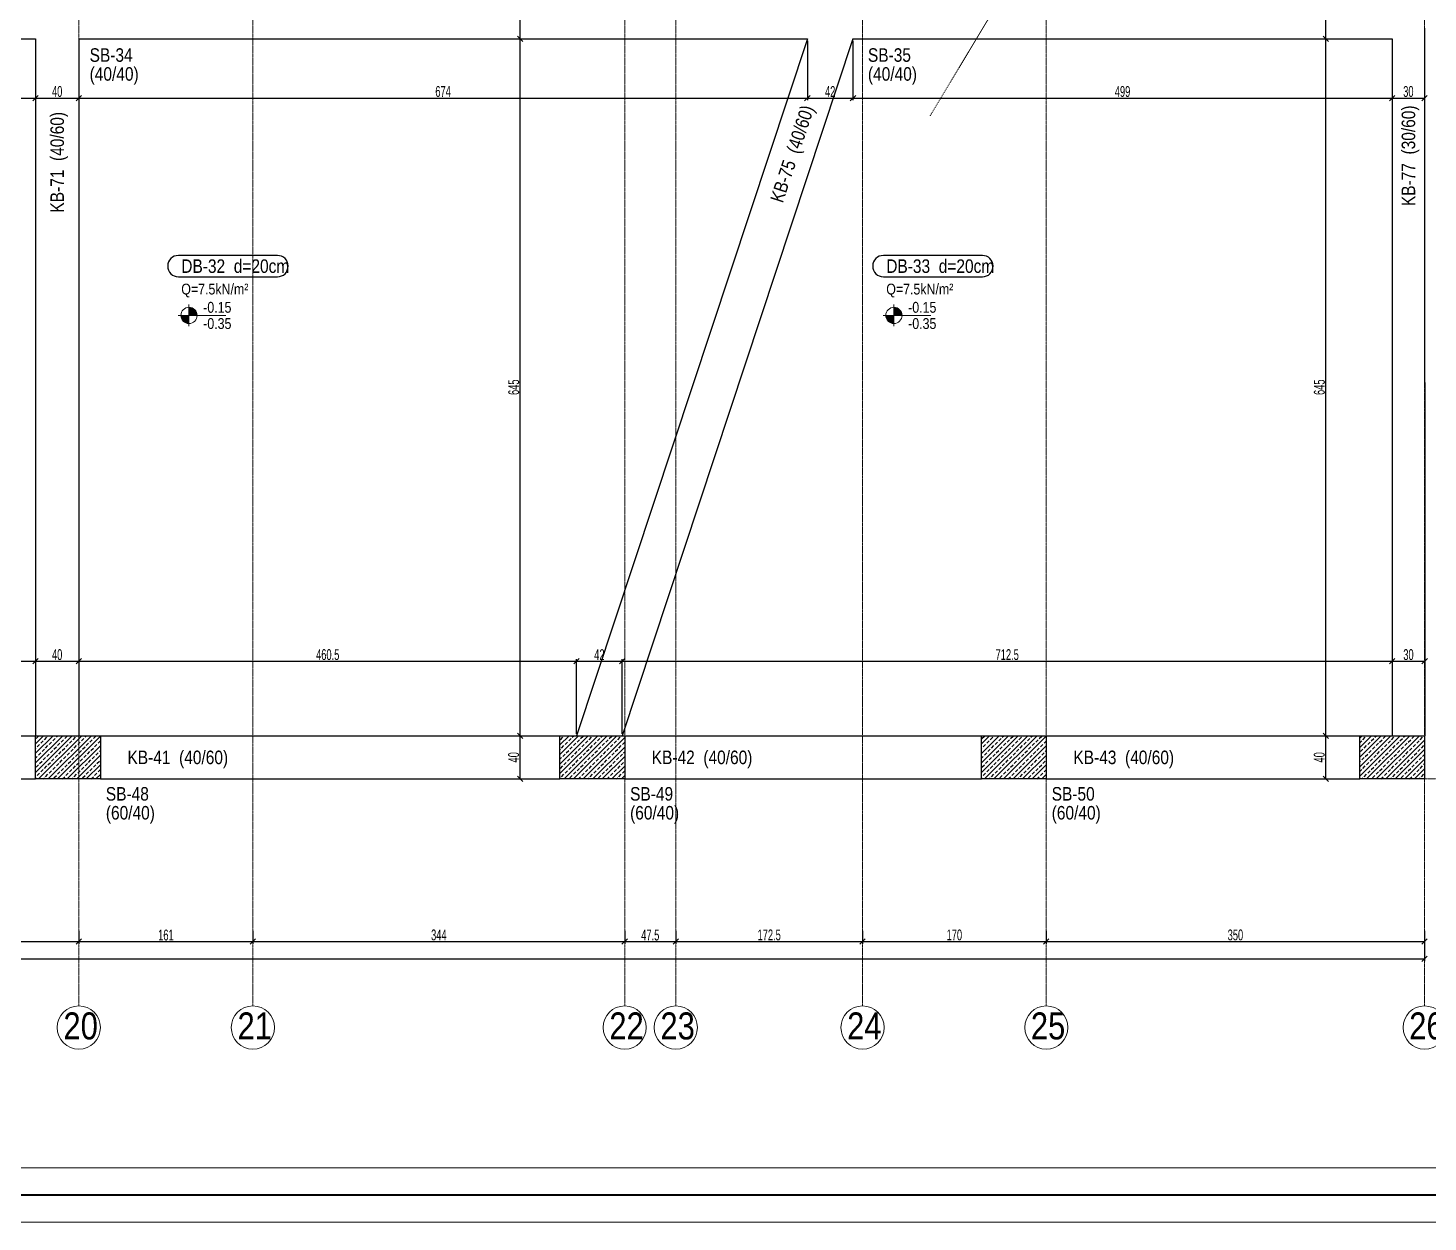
# Model space of a CAD drawing. Header units: millimetres. Extents: x -267 to 94375, y 6431 to 10838.
# Drawn here: x 62964 to 64259, y 6532 to 7637 of the extents above; entities that cross this region are included whole.
import ezdxf

# ---------------------------------------------------------------- set-up
doc = ezdxf.new("R2010")
doc.units = ezdxf.units.MM
doc.header["$LTSCALE"] = 0.0001
doc.linetypes.add('DASHED', pattern=[19.05, 12.7, -6.35])
for name, color, linetype, lineweight in [('AKS BALONU (BEYKENT)', 7, 'Continuous', 20), ('AKS CIZGISI (BEYKENT)', 252, 'DASHED', 20), ('AKS NO (BEYKENT)', 3, 'Continuous', 20), ('AKS OLCU (BEYKENT)', 200, 'Continuous', 20), ('DOSEME ISMI (BEYKENT)', 9, 'Continuous', 20), ('DOSEME PAFTA (BEYKENT)', 3, 'Continuous', 20), ('KIRIS (BEYKENT)', 2, 'Continuous', 30), ('KIRIS ISMI (BEYKENT)', 40, 'Continuous', 20), ('KOLON (BEYKENT)', 3, 'Continuous', 30), ('KOLON ISMI (BEYKENT)', 91, 'Continuous', 20), ('KOT CIZGI (BEYKENT)', 120, 'Continuous', 20), ('KOT YAZI (BEYKENT)', 7, 'Continuous', 20), ('OLCU (BEYKENT)', 14, 'Continuous', 20), ('SHEETSUMMARY-50', 152, 'Continuous', 20), ('SheetView', 40, 'Continuous', 20), ('SheetViewOut', 231, 'Continuous', 20), ('TARAMA (BEYKENT)', 252, 'Continuous', 25), ('YAZI (BEYKENT)', 140, 'Continuous', 20)]:
    doc.layers.add(name, color=color, linetype=linetype, lineweight=lineweight)
doc.styles.add('DSMOLC-50', font='bahnschrift light condensed', dxfattribs={"width": 0.75, "height": 10})
doc.styles.add('KOT (BEYKENT)', font='')
doc.styles.add('YAZI (BEYKENT)', font='')
doc.styles.get('KOT (BEYKENT)').set_extended_font_data('Bahnschrift Light Condensed')
doc.styles.get('YAZI (BEYKENT)').set_extended_font_data('Bahnschrift Light Condensed')
doc.dimstyles.new('DSMOLC-50', dxfattribs={"dimtxt": 10, "dimasz": 5, "dimexe": 2, "dimexo": 2, "dimgap": 1, "dimtad": 1, "dimdec": 1, "dimrnd": 0.5, "dimzin": 12, "dimdsep": 46, "dimtxsty": 'DSMOLC-50', "dimblk": 'OBLIQUE', "dimblk1": 'OBLIQUE', "dimblk2": 'OBLIQUE', "dimcen": 0, "dimclrt": 7, "dimadec": 0, "dimazin": 0, "dimtfac": 1, "dimtdec": 4, "dimtix": 1, "dimtmove": 2, "dimatfit": 3, "dimfxl": 1, "dimtzin": 0, "dimarcsym": 0})
pattern_1 = [(45, (56234.0714, 6088.7264), (-4.4194174, 4.4194174), []), (45, (56238.491, 6088.7264), (-4.4194174, 4.4194174), [3.125, -1.5625])]

# ---------------------------------------------------------------- blocks, each defined once
blk = doc.blocks.new('_Oblique')
at = {"color": 0, "linetype": 'ByBlock', "lineweight": -2}
blk.add_line((-0.5, -0.5), (0.5, 0.5), dxfattribs=at)
blk = doc.blocks.new('*D1045')
at = {"layer": 'AKS OLCU (BEYKENT)', "color": 0, "lineweight": -2, "transparency": 16777216}
for p, q in [((62607.4, 6801.3), (62607.4, 6789.3)), ((63011, 6801.3), (63011, 6789.3)), ((62607.4, 6791.3), (63011, 6791.3))]:
    blk.add_line(p, q, dxfattribs=at)
at = {"layer": 'DEFPOINTS', "color": 0, "lineweight": -3, "transparency": 16777216}
for p in [(62607.4, 6803.3), (63011, 6803.3), (63011, 6791.3)]:
    blk.add_point(p, dxfattribs=at)
at = {"layer": 'AKS OLCU (BEYKENT)', "color": 0, "lineweight": -2, "transparency": 16777216, "xscale": 5, "yscale": 5, "zscale": 5, "rotation": 180}
blk.add_blockref('_Oblique', (62607.4, 6791.3), dxfattribs=at)
at = {"layer": 'AKS OLCU (BEYKENT)', "color": 0, "lineweight": -2, "transparency": 16777216, "xscale": 5, "yscale": 5, "zscale": 5}
blk.add_blockref('_Oblique', (63011, 6791.3), dxfattribs=at)
at = {"layer": 'AKS OLCU (BEYKENT)', "color": 7, "transparency": 16777216, "insert": (62809.2, 6797.4), "char_height": 10, "attachment_point": 5, "style": 'DSMOLC-50'}
blk.add_mtext('403.5', dxfattribs=at)
blk = doc.blocks.new('*D1046')
at = {"layer": 'AKS OLCU (BEYKENT)', "color": 0, "lineweight": -2, "transparency": 16777216}
for p, q in [((63011, 6801.3), (63011, 6789.3)), ((63172.1, 6801.3), (63172.1, 6789.3)), ((63011, 6791.3), (63172.1, 6791.3))]:
    blk.add_line(p, q, dxfattribs=at)
at = {"layer": 'DEFPOINTS', "color": 0, "lineweight": -3, "transparency": 16777216}
for p in [(63011, 6803.3), (63172.1, 6803.3), (63172.1, 6791.3)]:
    blk.add_point(p, dxfattribs=at)
at = {"layer": 'AKS OLCU (BEYKENT)', "color": 0, "lineweight": -2, "transparency": 16777216, "xscale": 5, "yscale": 5, "zscale": 5, "rotation": 180}
blk.add_blockref('_Oblique', (63011, 6791.3), dxfattribs=at)
at = {"layer": 'AKS OLCU (BEYKENT)', "color": 0, "lineweight": -2, "transparency": 16777216, "xscale": 5, "yscale": 5, "zscale": 5}
blk.add_blockref('_Oblique', (63172.1, 6791.3), dxfattribs=at)
at = {"layer": 'AKS OLCU (BEYKENT)', "color": 7, "transparency": 16777216, "insert": (63091.6, 6797.3), "char_height": 10, "attachment_point": 5, "style": 'DSMOLC-50'}
blk.add_mtext('161', dxfattribs=at)
blk = doc.blocks.new('*D1047')
at = {"layer": 'AKS OLCU (BEYKENT)', "color": 0, "lineweight": -2, "transparency": 16777216}
for p, q in [((63172.1, 6801.3), (63172.1, 6789.3)), ((63516, 6801.3), (63516, 6789.3)), ((63172.1, 6791.3), (63516, 6791.3))]:
    blk.add_line(p, q, dxfattribs=at)
at = {"layer": 'DEFPOINTS', "color": 0, "lineweight": -3, "transparency": 16777216}
for p in [(63172.1, 6803.3), (63516, 6803.3), (63516, 6791.3)]:
    blk.add_point(p, dxfattribs=at)
at = {"layer": 'AKS OLCU (BEYKENT)', "color": 0, "lineweight": -2, "transparency": 16777216, "xscale": 5, "yscale": 5, "zscale": 5, "rotation": 180}
blk.add_blockref('_Oblique', (63172.1, 6791.3), dxfattribs=at)
at = {"layer": 'AKS OLCU (BEYKENT)', "color": 0, "lineweight": -2, "transparency": 16777216, "xscale": 5, "yscale": 5, "zscale": 5}
blk.add_blockref('_Oblique', (63516, 6791.3), dxfattribs=at)
at = {"layer": 'AKS OLCU (BEYKENT)', "color": 7, "transparency": 16777216, "insert": (63344.1, 6797.4), "char_height": 10, "attachment_point": 5, "style": 'DSMOLC-50'}
blk.add_mtext('344', dxfattribs=at)
blk = doc.blocks.new('*D1048')
at = {"layer": 'AKS OLCU (BEYKENT)', "color": 0, "lineweight": -2, "transparency": 16777216}
for p, q in [((63516, 6801.3), (63516, 6789.3)), ((63563.3, 6801.3), (63563.3, 6789.3)), ((63516, 6791.3), (63563.3, 6791.3))]:
    blk.add_line(p, q, dxfattribs=at)
at = {"layer": 'DEFPOINTS', "color": 0, "lineweight": -3, "transparency": 16777216}
for p in [(63516, 6803.3), (63563.3, 6803.3), (63563.3, 6791.3)]:
    blk.add_point(p, dxfattribs=at)
at = {"layer": 'AKS OLCU (BEYKENT)', "color": 0, "lineweight": -2, "transparency": 16777216, "xscale": 5, "yscale": 5, "zscale": 5, "rotation": 180}
blk.add_blockref('_Oblique', (63516, 6791.3), dxfattribs=at)
at = {"layer": 'AKS OLCU (BEYKENT)', "color": 0, "lineweight": -2, "transparency": 16777216, "xscale": 5, "yscale": 5, "zscale": 5}
blk.add_blockref('_Oblique', (63563.3, 6791.3), dxfattribs=at)
at = {"layer": 'AKS OLCU (BEYKENT)', "color": 7, "transparency": 16777216, "insert": (63539.7, 6797.3), "char_height": 10, "attachment_point": 5, "style": 'DSMOLC-50'}
blk.add_mtext('47.5', dxfattribs=at)
blk = doc.blocks.new('*D1049')
at = {"layer": 'AKS OLCU (BEYKENT)', "color": 0, "lineweight": -2, "transparency": 16777216}
for p, q in [((63563.3, 6801.3), (63563.3, 6789.3)), ((63736, 6801.3), (63736, 6789.3)), ((63563.3, 6791.3), (63736, 6791.3))]:
    blk.add_line(p, q, dxfattribs=at)
at = {"layer": 'DEFPOINTS', "color": 0, "lineweight": -3, "transparency": 16777216}
for p in [(63563.3, 6803.3), (63736, 6803.3), (63736, 6791.3)]:
    blk.add_point(p, dxfattribs=at)
at = {"layer": 'AKS OLCU (BEYKENT)', "color": 0, "lineweight": -2, "transparency": 16777216, "xscale": 5, "yscale": 5, "zscale": 5, "rotation": 180}
blk.add_blockref('_Oblique', (63563.3, 6791.3), dxfattribs=at)
at = {"layer": 'AKS OLCU (BEYKENT)', "color": 0, "lineweight": -2, "transparency": 16777216, "xscale": 5, "yscale": 5, "zscale": 5}
blk.add_blockref('_Oblique', (63736, 6791.3), dxfattribs=at)
at = {"layer": 'AKS OLCU (BEYKENT)', "color": 7, "transparency": 16777216, "insert": (63649.7, 6797.4), "char_height": 10, "attachment_point": 5, "style": 'DSMOLC-50'}
blk.add_mtext('172.5', dxfattribs=at)
blk = doc.blocks.new('*D1050')
at = {"layer": 'AKS OLCU (BEYKENT)', "color": 0, "lineweight": -2, "transparency": 16777216}
for p, q in [((63736, 6801.3), (63736, 6789.3)), ((63906, 6801.3), (63906, 6789.3)), ((63736, 6791.3), (63906, 6791.3))]:
    blk.add_line(p, q, dxfattribs=at)
at = {"layer": 'DEFPOINTS', "color": 0, "lineweight": -3, "transparency": 16777216}
for p in [(63736, 6803.3), (63906, 6803.3), (63906, 6791.3)]:
    blk.add_point(p, dxfattribs=at)
at = {"layer": 'AKS OLCU (BEYKENT)', "color": 0, "lineweight": -2, "transparency": 16777216, "xscale": 5, "yscale": 5, "zscale": 5, "rotation": 180}
blk.add_blockref('_Oblique', (63736, 6791.3), dxfattribs=at)
at = {"layer": 'AKS OLCU (BEYKENT)', "color": 0, "lineweight": -2, "transparency": 16777216, "xscale": 5, "yscale": 5, "zscale": 5}
blk.add_blockref('_Oblique', (63906, 6791.3), dxfattribs=at)
at = {"layer": 'AKS OLCU (BEYKENT)', "color": 7, "transparency": 16777216, "insert": (63821, 6797.4), "char_height": 10, "attachment_point": 5, "style": 'DSMOLC-50'}
blk.add_mtext('170', dxfattribs=at)
blk = doc.blocks.new('*D1001')
at = {"layer": 'AKS OLCU (BEYKENT)', "color": 0, "lineweight": -2, "transparency": 16777216}
for p, q in [((63906, 6801.3), (63906, 6789.3)), ((64256, 6801.3), (64256, 6789.3)), ((63906, 6791.3), (64256, 6791.3))]:
    blk.add_line(p, q, dxfattribs=at)
at = {"layer": 'DEFPOINTS', "color": 0, "lineweight": -3, "transparency": 16777216}
for p in [(63906, 6803.3), (64256, 6803.3), (64256, 6791.3)]:
    blk.add_point(p, dxfattribs=at)
at = {"layer": 'AKS OLCU (BEYKENT)', "color": 0, "lineweight": -2, "transparency": 16777216, "xscale": 5, "yscale": 5, "zscale": 5, "rotation": 180}
blk.add_blockref('_Oblique', (63906, 6791.3), dxfattribs=at)
at = {"layer": 'AKS OLCU (BEYKENT)', "color": 0, "lineweight": -2, "transparency": 16777216, "xscale": 5, "yscale": 5, "zscale": 5}
blk.add_blockref('_Oblique', (64256, 6791.3), dxfattribs=at)
at = {"layer": 'AKS OLCU (BEYKENT)', "color": 7, "transparency": 16777216, "insert": (64081, 6797.4), "char_height": 10, "attachment_point": 5, "style": 'DSMOLC-50'}
blk.add_mtext('350', dxfattribs=at)
blk = doc.blocks.new('*D1002')
at = {"layer": 'AKS OLCU (BEYKENT)', "color": 0, "lineweight": -2, "transparency": 16777216}
for p, q in [((57886, 6801.3), (57886, 6773.3)), ((64256, 6801.3), (64256, 6773.3)), ((57886, 6775.3), (64256, 6775.3))]:
    blk.add_line(p, q, dxfattribs=at)
at = {"layer": 'DEFPOINTS', "color": 0, "lineweight": -3, "transparency": 16777216}
for p in [(57886, 6803.3), (64256, 6803.3), (64256, 6775.3)]:
    blk.add_point(p, dxfattribs=at)
at = {"layer": 'AKS OLCU (BEYKENT)', "color": 0, "lineweight": -2, "transparency": 16777216, "xscale": 5, "yscale": 5, "zscale": 5, "rotation": 180}
blk.add_blockref('_Oblique', (57886, 6775.3), dxfattribs=at)
at = {"layer": 'AKS OLCU (BEYKENT)', "color": 0, "lineweight": -2, "transparency": 16777216, "xscale": 5, "yscale": 5, "zscale": 5}
blk.add_blockref('_Oblique', (64256, 6775.3), dxfattribs=at)
at = {"layer": 'AKS OLCU (BEYKENT)', "color": 7, "transparency": 16777216, "insert": (61071, 6781.4), "char_height": 10, "attachment_point": 5, "style": 'DSMOLC-50'}
blk.add_mtext('6370', dxfattribs=at)
blk = doc.blocks.new('*D1180')
at = {"layer": 'DEFPOINTS', "color": 0, "transparency": 16777216}
for p in [(62121, 7062.7), (62971, 7062.7), (62971, 7050.7)]:
    blk.add_point(p, dxfattribs=at)
at = {"layer": 'OLCU (BEYKENT)', "color": 0, "lineweight": -2, "transparency": 16777216}
for p, q in [((62121, 7060.7), (62121, 7048.7)), ((62971, 7060.7), (62971, 7048.7)), ((62121, 7050.7), (62971, 7050.7))]:
    blk.add_line(p, q, dxfattribs=at)
at = {"layer": 'OLCU (BEYKENT)', "color": 0, "lineweight": -2, "transparency": 16777216, "xscale": 5, "yscale": 5, "zscale": 5, "rotation": 180}
blk.add_blockref('_Oblique', (62121, 7050.7), dxfattribs=at)
at = {"layer": 'OLCU (BEYKENT)', "color": 0, "lineweight": -2, "transparency": 16777216, "xscale": 5, "yscale": 5, "zscale": 5}
blk.add_blockref('_Oblique', (62971, 7050.7), dxfattribs=at)
at = {"layer": 'OLCU (BEYKENT)', "color": 7, "transparency": 16777216, "insert": (62546, 7056.8), "char_height": 10, "attachment_point": 5, "style": 'DSMOLC-50'}
blk.add_mtext('850', dxfattribs=at)
blk = doc.blocks.new('*D1181')
at = {"layer": 'DEFPOINTS', "color": 0, "transparency": 16777216}
for p in [(62971, 7062.7), (63011, 7062.7), (63011, 7050.7)]:
    blk.add_point(p, dxfattribs=at)
at = {"layer": 'OLCU (BEYKENT)', "color": 0, "lineweight": -2, "transparency": 16777216}
for p, q in [((62971, 7060.7), (62971, 7048.7)), ((63011, 7060.7), (63011, 7048.7)), ((62971, 7050.7), (63011, 7050.7))]:
    blk.add_line(p, q, dxfattribs=at)
at = {"layer": 'OLCU (BEYKENT)', "color": 0, "lineweight": -2, "transparency": 16777216, "xscale": 5, "yscale": 5, "zscale": 5, "rotation": 180}
blk.add_blockref('_Oblique', (62971, 7050.7), dxfattribs=at)
at = {"layer": 'OLCU (BEYKENT)', "color": 0, "lineweight": -2, "transparency": 16777216, "xscale": 5, "yscale": 5, "zscale": 5}
blk.add_blockref('_Oblique', (63011, 7050.7), dxfattribs=at)
at = {"layer": 'OLCU (BEYKENT)', "color": 7, "transparency": 16777216, "insert": (62991, 7056.8), "char_height": 10, "attachment_point": 5, "style": 'DSMOLC-50'}
blk.add_mtext('40', dxfattribs=at)
blk = doc.blocks.new('*D1182')
at = {"layer": 'DEFPOINTS', "color": 0, "transparency": 16777216}
for p in [(63011, 7062.7), (63471.5, 7050.7), (63471.5, 6981.7)]:
    blk.add_point(p, dxfattribs=at)
at = {"layer": 'OLCU (BEYKENT)', "color": 0, "lineweight": -2, "transparency": 16777216}
for p, q in [((63011, 7060.7), (63011, 7048.7)), ((63011, 7050.7), (63471.5, 7050.7)), ((63471.5, 6983.7), (63471.5, 7052.7))]:
    blk.add_line(p, q, dxfattribs=at)
at = {"layer": 'OLCU (BEYKENT)', "color": 0, "lineweight": -2, "transparency": 16777216, "xscale": 5, "yscale": 5, "zscale": 5, "rotation": 180}
blk.add_blockref('_Oblique', (63011, 7050.7), dxfattribs=at)
at = {"layer": 'OLCU (BEYKENT)', "color": 0, "lineweight": -2, "transparency": 16777216, "xscale": 5, "yscale": 5, "zscale": 5}
blk.add_blockref('_Oblique', (63471.5, 7050.7), dxfattribs=at)
at = {"layer": 'OLCU (BEYKENT)', "color": 7, "transparency": 16777216, "insert": (63241.3, 7056.8), "char_height": 10, "attachment_point": 5, "style": 'DSMOLC-50'}
blk.add_mtext('460.5', dxfattribs=at)
blk = doc.blocks.new('*D1183')
at = {"layer": 'DEFPOINTS', "color": 0, "transparency": 16777216}
for p in [(63513.7, 7050.7), (63471.5, 6981.7), (63513.7, 6981.7)]:
    blk.add_point(p, dxfattribs=at)
at = {"layer": 'OLCU (BEYKENT)', "color": 0, "lineweight": -2, "transparency": 16777216}
for p, q in [((63471.5, 6983.7), (63471.5, 7052.7)), ((63471.5, 7050.7), (63513.7, 7050.7)), ((63513.7, 6983.7), (63513.7, 7052.7))]:
    blk.add_line(p, q, dxfattribs=at)
at = {"layer": 'OLCU (BEYKENT)', "color": 0, "lineweight": -2, "transparency": 16777216, "xscale": 5, "yscale": 5, "zscale": 5, "rotation": 180}
blk.add_blockref('_Oblique', (63471.5, 7050.7), dxfattribs=at)
at = {"layer": 'OLCU (BEYKENT)', "color": 0, "lineweight": -2, "transparency": 16777216, "xscale": 5, "yscale": 5, "zscale": 5}
blk.add_blockref('_Oblique', (63513.7, 7050.7), dxfattribs=at)
at = {"layer": 'OLCU (BEYKENT)', "color": 7, "transparency": 16777216, "insert": (63492.6, 7056.8), "char_height": 10, "attachment_point": 5, "style": 'DSMOLC-50'}
blk.add_mtext('42', dxfattribs=at)
blk = doc.blocks.new('*D1184')
at = {"layer": 'DEFPOINTS', "color": 0, "transparency": 16777216}
for p in [(64226, 7062.7), (64226, 7050.7), (63513.7, 6981.7)]:
    blk.add_point(p, dxfattribs=at)
at = {"layer": 'OLCU (BEYKENT)', "color": 0, "lineweight": -2, "transparency": 16777216}
for p, q in [((64226, 7060.7), (64226, 7048.7)), ((63513.7, 6983.7), (63513.7, 7052.7)), ((63513.7, 7050.7), (64226, 7050.7))]:
    blk.add_line(p, q, dxfattribs=at)
at = {"layer": 'OLCU (BEYKENT)', "color": 0, "lineweight": -2, "transparency": 16777216, "xscale": 5, "yscale": 5, "zscale": 5, "rotation": 180}
blk.add_blockref('_Oblique', (63513.7, 7050.7), dxfattribs=at)
at = {"layer": 'OLCU (BEYKENT)', "color": 0, "lineweight": -2, "transparency": 16777216, "xscale": 5, "yscale": 5, "zscale": 5}
blk.add_blockref('_Oblique', (64226, 7050.7), dxfattribs=at)
at = {"layer": 'OLCU (BEYKENT)', "color": 7, "transparency": 16777216, "insert": (63869.9, 7056.8), "char_height": 10, "attachment_point": 5, "style": 'DSMOLC-50'}
blk.add_mtext('712.5', dxfattribs=at)
blk = doc.blocks.new('*D1185')
at = {"layer": 'DEFPOINTS', "color": 0, "transparency": 16777216}
for p in [(64226, 7062.7), (64256.1, 7062.7), (64256.1, 7050.7)]:
    blk.add_point(p, dxfattribs=at)
at = {"layer": 'OLCU (BEYKENT)', "color": 0, "lineweight": -2, "transparency": 16777216}
for p, q in [((64226, 7060.7), (64226, 7048.7)), ((64256.1, 7060.7), (64256.1, 7048.7)), ((64226, 7050.7), (64256.1, 7050.7))]:
    blk.add_line(p, q, dxfattribs=at)
at = {"layer": 'OLCU (BEYKENT)', "color": 0, "lineweight": -2, "transparency": 16777216, "xscale": 5, "yscale": 5, "zscale": 5, "rotation": 180}
blk.add_blockref('_Oblique', (64226, 7050.7), dxfattribs=at)
at = {"layer": 'OLCU (BEYKENT)', "color": 0, "lineweight": -2, "transparency": 16777216, "xscale": 5, "yscale": 5, "zscale": 5}
blk.add_blockref('_Oblique', (64256.1, 7050.7), dxfattribs=at)
at = {"layer": 'OLCU (BEYKENT)', "color": 7, "transparency": 16777216, "insert": (64241.1, 7056.8), "char_height": 10, "attachment_point": 5, "style": 'DSMOLC-50'}
blk.add_mtext('30', dxfattribs=at)
blk = doc.blocks.new('*D1204')
at = {"layer": 'DEFPOINTS', "color": 0, "transparency": 16777216}
for p in [(62121, 7583.8), (62971, 7583.8), (62971, 7571.8)]:
    blk.add_point(p, dxfattribs=at)
at = {"layer": 'OLCU (BEYKENT)', "color": 0, "lineweight": -2, "transparency": 16777216}
for p, q in [((62121, 7581.8), (62121, 7569.8)), ((62971, 7581.8), (62971, 7569.8)), ((62121, 7571.8), (62971, 7571.8))]:
    blk.add_line(p, q, dxfattribs=at)
at = {"layer": 'OLCU (BEYKENT)', "color": 0, "lineweight": -2, "transparency": 16777216, "xscale": 5, "yscale": 5, "zscale": 5, "rotation": 180}
blk.add_blockref('_Oblique', (62121, 7571.8), dxfattribs=at)
at = {"layer": 'OLCU (BEYKENT)', "color": 0, "lineweight": -2, "transparency": 16777216, "xscale": 5, "yscale": 5, "zscale": 5}
blk.add_blockref('_Oblique', (62971, 7571.8), dxfattribs=at)
at = {"layer": 'OLCU (BEYKENT)', "color": 7, "transparency": 16777216, "insert": (62546, 7577.9), "char_height": 10, "attachment_point": 5, "style": 'DSMOLC-50'}
blk.add_mtext('850', dxfattribs=at)
blk = doc.blocks.new('*D1205')
at = {"layer": 'DEFPOINTS', "color": 0, "transparency": 16777216}
for p in [(62971, 7583.8), (63011, 7583.8), (63011, 7571.8)]:
    blk.add_point(p, dxfattribs=at)
at = {"layer": 'OLCU (BEYKENT)', "color": 0, "lineweight": -2, "transparency": 16777216}
for p, q in [((62971, 7581.8), (62971, 7569.8)), ((63011, 7581.8), (63011, 7569.8)), ((62971, 7571.8), (63011, 7571.8))]:
    blk.add_line(p, q, dxfattribs=at)
at = {"layer": 'OLCU (BEYKENT)', "color": 0, "lineweight": -2, "transparency": 16777216, "xscale": 5, "yscale": 5, "zscale": 5, "rotation": 180}
blk.add_blockref('_Oblique', (62971, 7571.8), dxfattribs=at)
at = {"layer": 'OLCU (BEYKENT)', "color": 0, "lineweight": -2, "transparency": 16777216, "xscale": 5, "yscale": 5, "zscale": 5}
blk.add_blockref('_Oblique', (63011, 7571.8), dxfattribs=at)
at = {"layer": 'OLCU (BEYKENT)', "color": 7, "transparency": 16777216, "insert": (62991, 7577.9), "char_height": 10, "attachment_point": 5, "style": 'DSMOLC-50'}
blk.add_mtext('40', dxfattribs=at)
blk = doc.blocks.new('*D1206')
at = {"layer": 'DEFPOINTS', "color": 0, "transparency": 16777216}
for p in [(63685, 7626.8), (63011, 7583.8), (63685, 7571.8)]:
    blk.add_point(p, dxfattribs=at)
at = {"layer": 'OLCU (BEYKENT)', "color": 0, "lineweight": -2, "transparency": 16777216}
for p, q in [((63685, 7624.8), (63685, 7569.8)), ((63011, 7581.8), (63011, 7569.8)), ((63011, 7571.8), (63685, 7571.8))]:
    blk.add_line(p, q, dxfattribs=at)
at = {"layer": 'OLCU (BEYKENT)', "color": 0, "lineweight": -2, "transparency": 16777216, "xscale": 5, "yscale": 5, "zscale": 5, "rotation": 180}
blk.add_blockref('_Oblique', (63011, 7571.8), dxfattribs=at)
at = {"layer": 'OLCU (BEYKENT)', "color": 0, "lineweight": -2, "transparency": 16777216, "xscale": 5, "yscale": 5, "zscale": 5}
blk.add_blockref('_Oblique', (63685, 7571.8), dxfattribs=at)
at = {"layer": 'OLCU (BEYKENT)', "color": 7, "transparency": 16777216, "insert": (63348, 7577.9), "char_height": 10, "attachment_point": 5, "style": 'DSMOLC-50'}
blk.add_mtext('674', dxfattribs=at)
blk = doc.blocks.new('*D1207')
at = {"layer": 'DEFPOINTS', "color": 0, "transparency": 16777216}
for p in [(63685, 7626.8), (63727.2, 7626.8), (63727.2, 7571.8)]:
    blk.add_point(p, dxfattribs=at)
at = {"layer": 'OLCU (BEYKENT)', "color": 0, "lineweight": -2, "transparency": 16777216}
for p, q in [((63685, 7624.8), (63685, 7569.8)), ((63727.2, 7624.8), (63727.2, 7569.8)), ((63685, 7571.8), (63727.2, 7571.8))]:
    blk.add_line(p, q, dxfattribs=at)
at = {"layer": 'OLCU (BEYKENT)', "color": 0, "lineweight": -2, "transparency": 16777216, "xscale": 5, "yscale": 5, "zscale": 5, "rotation": 180}
blk.add_blockref('_Oblique', (63685, 7571.8), dxfattribs=at)
at = {"layer": 'OLCU (BEYKENT)', "color": 0, "lineweight": -2, "transparency": 16777216, "xscale": 5, "yscale": 5, "zscale": 5}
blk.add_blockref('_Oblique', (63727.2, 7571.8), dxfattribs=at)
at = {"layer": 'OLCU (BEYKENT)', "color": 7, "transparency": 16777216, "insert": (63706.1, 7577.9), "char_height": 10, "attachment_point": 5, "style": 'DSMOLC-50'}
blk.add_mtext('42', dxfattribs=at)
blk = doc.blocks.new('*D1208')
at = {"layer": 'DEFPOINTS', "color": 0, "transparency": 16777216}
for p in [(63727.2, 7626.8), (64226, 7583.8), (64226, 7571.8)]:
    blk.add_point(p, dxfattribs=at)
at = {"layer": 'OLCU (BEYKENT)', "color": 0, "lineweight": -2, "transparency": 16777216}
for p, q in [((63727.2, 7624.8), (63727.2, 7569.8)), ((64226, 7581.8), (64226, 7569.8)), ((63727.2, 7571.8), (64226, 7571.8))]:
    blk.add_line(p, q, dxfattribs=at)
at = {"layer": 'OLCU (BEYKENT)', "color": 0, "lineweight": -2, "transparency": 16777216, "xscale": 5, "yscale": 5, "zscale": 5, "rotation": 180}
blk.add_blockref('_Oblique', (63727.2, 7571.8), dxfattribs=at)
at = {"layer": 'OLCU (BEYKENT)', "color": 0, "lineweight": -2, "transparency": 16777216, "xscale": 5, "yscale": 5, "zscale": 5}
blk.add_blockref('_Oblique', (64226, 7571.8), dxfattribs=at)
at = {"layer": 'OLCU (BEYKENT)', "color": 7, "transparency": 16777216, "insert": (63976.6, 7577.9), "char_height": 10, "attachment_point": 5, "style": 'DSMOLC-50'}
blk.add_mtext('499', dxfattribs=at)
blk = doc.blocks.new('*D1209')
at = {"layer": 'DEFPOINTS', "color": 0, "transparency": 16777216}
for p in [(64226, 7583.8), (64256, 7583.8), (64256, 7571.8)]:
    blk.add_point(p, dxfattribs=at)
at = {"layer": 'OLCU (BEYKENT)', "color": 0, "lineweight": -2, "transparency": 16777216}
for p, q in [((64226, 7581.8), (64226, 7569.8)), ((64256, 7581.8), (64256, 7569.8)), ((64226, 7571.8), (64256, 7571.8))]:
    blk.add_line(p, q, dxfattribs=at)
at = {"layer": 'OLCU (BEYKENT)', "color": 0, "lineweight": -2, "transparency": 16777216, "xscale": 5, "yscale": 5, "zscale": 5, "rotation": 180}
blk.add_blockref('_Oblique', (64226, 7571.8), dxfattribs=at)
at = {"layer": 'OLCU (BEYKENT)', "color": 0, "lineweight": -2, "transparency": 16777216, "xscale": 5, "yscale": 5, "zscale": 5}
blk.add_blockref('_Oblique', (64256, 7571.8), dxfattribs=at)
at = {"layer": 'OLCU (BEYKENT)', "color": 7, "transparency": 16777216, "insert": (64241, 7577.9), "char_height": 10, "attachment_point": 5, "style": 'DSMOLC-50'}
blk.add_mtext('30', dxfattribs=at)
blk = doc.blocks.new('*D1310')
at = {"layer": 'DEFPOINTS', "color": 0, "transparency": 16777216}
for p in [(63407.4, 6981.8), (63419.4, 6981.8), (63407.4, 6941.8)]:
    blk.add_point(p, dxfattribs=at)
at = {"layer": 'OLCU (BEYKENT)', "color": 0, "lineweight": -2, "transparency": 16777216}
for p, q in [((63409.4, 6981.8), (63421.4, 6981.8)), ((63419.4, 6941.8), (63419.4, 6981.8)), ((63409.4, 6941.8), (63421.4, 6941.8))]:
    blk.add_line(p, q, dxfattribs=at)
at = {"layer": 'OLCU (BEYKENT)', "color": 0, "lineweight": -2, "transparency": 16777216, "xscale": 5, "yscale": 5, "zscale": 5}
for p, rotation in [((63419.4, 6981.8), 90), ((63419.4, 6941.8), 270)]:
    blk.add_blockref('_Oblique', p, dxfattribs=dict(at, rotation=rotation))
at = {"layer": 'OLCU (BEYKENT)', "color": 7, "transparency": 16777216, "insert": (63413.3, 6961.8), "char_height": 10, "attachment_point": 5, "rotation": 90, "style": 'DSMOLC-50'}
blk.add_mtext('40', dxfattribs=at)
blk = doc.blocks.new('*D1311')
at = {"layer": 'DEFPOINTS', "color": 0, "transparency": 16777216}
for p in [(63407.4, 7626.8), (63419.4, 7626.8), (63407.4, 6981.8)]:
    blk.add_point(p, dxfattribs=at)
at = {"layer": 'OLCU (BEYKENT)', "color": 0, "lineweight": -2, "transparency": 16777216}
for p, q in [((63409.4, 7626.8), (63421.4, 7626.8)), ((63419.4, 6981.8), (63419.4, 7626.8)), ((63409.4, 6981.8), (63421.4, 6981.8))]:
    blk.add_line(p, q, dxfattribs=at)
at = {"layer": 'OLCU (BEYKENT)', "color": 0, "lineweight": -2, "transparency": 16777216, "xscale": 5, "yscale": 5, "zscale": 5}
for p, rotation in [((63419.4, 7626.8), 90), ((63419.4, 6981.8), 270)]:
    blk.add_blockref('_Oblique', p, dxfattribs=dict(at, rotation=rotation))
at = {"layer": 'OLCU (BEYKENT)', "color": 7, "transparency": 16777216, "insert": (63413.4, 7304.3), "char_height": 10, "attachment_point": 5, "rotation": 90, "style": 'DSMOLC-50'}
blk.add_mtext('645', dxfattribs=at)
blk = doc.blocks.new('*D1312')
at = {"layer": 'DEFPOINTS', "color": 0, "transparency": 16777216}
for p in [(63407.4, 7686.8), (63419.4, 7686.8), (63407.4, 7626.8)]:
    blk.add_point(p, dxfattribs=at)
at = {"layer": 'OLCU (BEYKENT)', "color": 0, "lineweight": -2, "transparency": 16777216}
for p, q in [((63409.4, 7686.8), (63421.4, 7686.8)), ((63419.4, 7626.8), (63419.4, 7686.8)), ((63409.4, 7626.8), (63421.4, 7626.8))]:
    blk.add_line(p, q, dxfattribs=at)
at = {"layer": 'OLCU (BEYKENT)', "color": 0, "lineweight": -2, "transparency": 16777216, "xscale": 5, "yscale": 5, "zscale": 5}
for p, rotation in [((63419.4, 7686.8), 90), ((63419.4, 7626.8), 270)]:
    blk.add_blockref('_Oblique', p, dxfattribs=dict(at, rotation=rotation))
at = {"layer": 'OLCU (BEYKENT)', "color": 7, "transparency": 16777216, "insert": (63413.3, 7656.8), "char_height": 10, "attachment_point": 5, "rotation": 90, "style": 'DSMOLC-50'}
blk.add_mtext('60', dxfattribs=at)
blk = doc.blocks.new('*D1313')
at = {"layer": 'DEFPOINTS', "color": 0, "transparency": 16777216}
for p in [(64152.7, 6981.8), (64164.7, 6981.8), (64152.7, 6941.8)]:
    blk.add_point(p, dxfattribs=at)
at = {"layer": 'OLCU (BEYKENT)', "color": 0, "lineweight": -2, "transparency": 16777216}
for p, q in [((64154.7, 6981.8), (64166.7, 6981.8)), ((64164.7, 6941.8), (64164.7, 6981.8)), ((64154.7, 6941.8), (64166.7, 6941.8))]:
    blk.add_line(p, q, dxfattribs=at)
at = {"layer": 'OLCU (BEYKENT)', "color": 0, "lineweight": -2, "transparency": 16777216, "xscale": 5, "yscale": 5, "zscale": 5}
for p, rotation in [((64164.7, 6981.8), 90), ((64164.7, 6941.8), 270)]:
    blk.add_blockref('_Oblique', p, dxfattribs=dict(at, rotation=rotation))
at = {"layer": 'OLCU (BEYKENT)', "color": 7, "transparency": 16777216, "insert": (64158.6, 6961.8), "char_height": 10, "attachment_point": 5, "rotation": 90, "style": 'DSMOLC-50'}
blk.add_mtext('40', dxfattribs=at)
blk = doc.blocks.new('*D1314')
at = {"layer": 'DEFPOINTS', "color": 0, "transparency": 16777216}
for p in [(64152.7, 7626.8), (64164.7, 7626.8), (64152.7, 6981.8)]:
    blk.add_point(p, dxfattribs=at)
at = {"layer": 'OLCU (BEYKENT)', "color": 0, "lineweight": -2, "transparency": 16777216}
for p, q in [((64154.7, 7626.8), (64166.7, 7626.8)), ((64164.7, 6981.8), (64164.7, 7626.8)), ((64154.7, 6981.8), (64166.7, 6981.8))]:
    blk.add_line(p, q, dxfattribs=at)
at = {"layer": 'OLCU (BEYKENT)', "color": 0, "lineweight": -2, "transparency": 16777216, "xscale": 5, "yscale": 5, "zscale": 5}
for p, rotation in [((64164.7, 7626.8), 90), ((64164.7, 6981.8), 270)]:
    blk.add_blockref('_Oblique', p, dxfattribs=dict(at, rotation=rotation))
at = {"layer": 'OLCU (BEYKENT)', "color": 7, "transparency": 16777216, "insert": (64158.7, 7304.3), "char_height": 10, "attachment_point": 5, "rotation": 90, "style": 'DSMOLC-50'}
blk.add_mtext('645', dxfattribs=at)
blk = doc.blocks.new('*D1315')
at = {"layer": 'DEFPOINTS', "color": 0, "transparency": 16777216}
for p in [(64152.7, 7686.8), (64164.7, 7686.8), (64152.7, 7626.8)]:
    blk.add_point(p, dxfattribs=at)
at = {"layer": 'OLCU (BEYKENT)', "color": 0, "lineweight": -2, "transparency": 16777216}
for p, q in [((64154.7, 7686.8), (64166.7, 7686.8)), ((64164.7, 7626.8), (64164.7, 7686.8)), ((64154.7, 7626.8), (64166.7, 7626.8))]:
    blk.add_line(p, q, dxfattribs=at)
at = {"layer": 'OLCU (BEYKENT)', "color": 0, "lineweight": -2, "transparency": 16777216, "xscale": 5, "yscale": 5, "zscale": 5}
for p, rotation in [((64164.7, 7686.8), 90), ((64164.7, 7626.8), 270)]:
    blk.add_blockref('_Oblique', p, dxfattribs=dict(at, rotation=rotation))
at = {"layer": 'OLCU (BEYKENT)', "color": 7, "transparency": 16777216, "insert": (64158.6, 7656.8), "char_height": 10, "attachment_point": 5, "rotation": 90, "style": 'DSMOLC-50'}
blk.add_mtext('60', dxfattribs=at)

msp = doc.modelspace()

# ---------------------------------------------------------------- hatches: boundary and pattern name
at = {"layer": 'KOT CIZGI (BEYKENT)'}
h = msp.add_hatch(color=256, dxfattribs=at)
h.dxf.hatch_style = 1
h.paths.add_polyline_path([(63112.92, 7370.73), (63105.42, 7370.73, 0.4142136), (63112.92, 7363.23)])
h = msp.add_hatch(color=256, dxfattribs=at)
h.dxf.hatch_style = 1
h.paths.add_polyline_path([(63112.92, 7378.23), (63112.92, 7370.73), (63120.42, 7370.73, 0.4142136)])
h = msp.add_hatch(color=256, dxfattribs=at)
h.dxf.hatch_style = 1
h.paths.add_polyline_path([(63765.07, 7370.73), (63757.57, 7370.73, 0.4142136), (63765.07, 7363.23)])
h = msp.add_hatch(color=256, dxfattribs=at)
h.dxf.hatch_style = 1
h.paths.add_polyline_path([(63765.07, 7378.23), (63765.07, 7370.73), (63772.57, 7370.73, 0.4142136)])
at = {"layer": 'TARAMA (BEYKENT)'}
h = msp.add_hatch(dxfattribs=at)
h.set_pattern_fill('ANSI33', color=256, style=0, pattern_type=0)
h.set_pattern_definition(pattern_1)
h.paths.add_polyline_path([(62971.04, 6981.77), (63031.04, 6981.77), (63031.04, 6941.77), (62971.04, 6941.77)], flags=0)
h = msp.add_hatch(dxfattribs=at)
h.set_pattern_fill('ANSI33', color=256, style=0, pattern_type=0)
h.set_pattern_definition(pattern_1)
h.paths.add_polyline_path([(63456.02, 6981.77), (63516.02, 6981.77), (63516.02, 6941.77), (63456.02, 6941.77)], flags=0)
h = msp.add_hatch(dxfattribs=at)
h.set_pattern_fill('ANSI33', color=256, style=0, pattern_type=0)
h.set_pattern_definition(pattern_1)
h.paths.add_polyline_path([(63846.04, 6981.77), (63906.04, 6981.77), (63906.04, 6941.77), (63846.04, 6941.77)], flags=0)
h = msp.add_hatch(dxfattribs=at)
h.set_pattern_fill('ANSI33', color=256, style=0, pattern_type=0)
h.set_pattern_definition(pattern_1)
h.paths.add_polyline_path([(64196.03, 6981.77), (64256.03, 6981.77), (64256.03, 6941.77), (64196.03, 6941.77)], flags=0)

# ---------------------------------------------------------------- linework, layer by layer
at = {"layer": 'AKS BALONU (BEYKENT)'}
for centre in [(63011.04, 6711.77), (63172.09, 6711.77), (63516.04, 6711.77), (63563.29, 6711.77), (63736.04, 6711.77), (63906.04, 6711.77), (64256.03, 6711.77)]:
    msp.add_circle(centre, 20, dxfattribs=at)
at = {"layer": 'AKS CIZGISI (BEYKENT)'}
for p, q in [((64358.98, 8488.77), (63798.59, 7555.41)), ((64256.03, 6731.77), (64256.03, 8317.3)), ((63736.04, 6731.77), (63736.04, 8197.37)), ((63011.04, 6731.77), (63011.04, 7748.07)), ((63172.09, 6731.77), (63172.09, 7748.07)), ((63516.04, 6731.77), (63516.04, 7748.07)), ((63563.29, 6731.77), (63563.29, 7748.07)), ((63906.04, 6731.77), (63906.04, 7748.07)), ((57686.04, 6941.77), (64471.03, 6941.77))]:
    msp.add_line(p, q, dxfattribs=at)
at = {"layer": 'DOSEME PAFTA (BEYKENT)', "lineweight": -3}
for points in [[(63103.2, 7406.45), (63194.81, 7406.45, 1), (63194.81, 7426.23), (63103.2, 7426.23, 1)], [(63755.36, 7406.45), (63846.91, 7406.45, 1), (63846.91, 7426.23), (63755.36, 7426.23, 1)]]:
    msp.add_lwpolyline(points, format="xyb", close=True, dxfattribs=at)
at = {"layer": 'KIRIS (BEYKENT)'}
for p, q in [((64256.03, 7636.67), (64256.13, 6981.67)), ((62121.04, 7626.77), (62971.04, 7626.77)), ((62971.04, 7626.77), (62971.04, 6981.77)), ((63011.04, 7626.77), (63685.04, 7626.77)), ((63011.04, 7626.77), (63011.04, 6981.67)), ((63685.04, 7626.77), (63471.54, 6981.67)), ((63727.17, 7626.77), (63513.68, 6981.67)), ((63727.17, 7626.77), (64226.03, 7626.77)), ((64226.03, 7626.77), (64226.03, 6981.67)), ((62561.05, 6981.77), (62971.04, 6981.77)), ((63031.04, 6981.77), (63456.02, 6981.77)), ((63516.02, 6981.77), (63846.14, 6981.77)), ((63906.14, 6981.77), (64196.13, 6981.77)), ((62561.05, 6941.77), (62971.04, 6941.77)), ((63031.04, 6941.77), (63456.02, 6941.77)), ((63516.02, 6941.77), (63846.14, 6941.77)), ((63906.14, 6941.77), (64196.13, 6941.77))]:
    msp.add_line(p, q, dxfattribs=at)
at = {"layer": 'KOLON (BEYKENT)'}
for points in [[(62971.04, 6981.77), (63031.04, 6981.77), (63031.04, 6941.77), (62971.04, 6941.77)], [(63456.02, 6981.77), (63516.02, 6981.77), (63516.02, 6941.77), (63456.02, 6941.77)], [(63846.04, 6981.77), (63906.04, 6981.77), (63906.04, 6941.77), (63846.04, 6941.77)], [(64196.03, 6981.77), (64256.03, 6981.77), (64256.03, 6941.77), (64196.03, 6941.77)]]:
    msp.add_lwpolyline(points, close=True, dxfattribs=at)
at = {"layer": 'KOT CIZGI (BEYKENT)'}
for p, q in [((63102.92, 7370.73), (63146.94, 7370.73)), ((63112.92, 7380.73), (63112.92, 7360.73)), ((63755.07, 7370.73), (63799.1, 7370.73)), ((63765.07, 7380.73), (63765.07, 7360.73))]:
    msp.add_line(p, q, dxfattribs=at)
for centre in [(63112.92, 7370.73), (63765.07, 7370.73)]:
    msp.add_circle(centre, 7.5, dxfattribs=at)
at = {"layer": 'SHEETSUMMARY-50', "const_width": 2, "flags": 128}
msp.add_lwpolyline([(57239.42, 6556.81), (72579.28, 6556.81), (72579.28, 10706.81), (57239.42, 10706.81)], close=True, dxfattribs=at)
at = {"layer": 'SheetView'}
msp.add_lwpolyline([(57264.42, 6581.81), (71954.28, 6581.81), (71954.28, 10681.81), (57264.42, 10681.81)], close=True, dxfattribs=at)
at = {"layer": 'SheetViewOut'}
msp.add_lwpolyline([(57214.42, 6531.81), (72604.28, 6531.81), (72604.28, 10731.81), (57214.42, 10731.81)], close=True, dxfattribs=at)

# ---------------------------------------------------------------- texts
at = {"layer": 'AKS NO (BEYKENT)', "style": 'YAZI (BEYKENT)'}
for s, p in [('20', (62996.81, 6700.77)), ('21', (63157.86, 6700.77)), ('22', (63501.81, 6700.77)), ('23', (63549.07, 6700.77)), ('24', (63721.8, 6700.77)), ('25', (63891.77, 6700.77)), ('26', (64241.77, 6700.77))]:
    msp.add_text(s, height=25, dxfattribs=at).set_placement(p)
at = {"layer": 'DOSEME ISMI (BEYKENT)', "style": 'YAZI (BEYKENT)'}
for s, p in [('DB-32  d=20cm', (63105.84, 7410.11)), ('DB-33  d=20cm', (63758, 7410.11))]:
    msp.add_text(s, height=12.5, dxfattribs=at).set_placement(p)
at = {"layer": 'KIRIS ISMI (BEYKENT)', "style": 'YAZI (BEYKENT)'}
for s, rotation, p in [('KB-75  (40/60)', 71.68883, (63662.19, 7474.16)), ('KB-77  (30/60)', 90, (64247.29, 7471.91)), ('KB-71  (40/60)', 90, (62997.29, 7465.9))]:
    msp.add_text(s, height=12.5, rotation=rotation, dxfattribs=at).set_placement(p)
for s, p in [('KB-41  (40/60)', (63056.04, 6955.52)), ('KB-42  (40/60)', (63541.04, 6955.52)), ('KB-43  (40/60)', (63931.14, 6955.52))]:
    msp.add_text(s, height=12.5, dxfattribs=at).set_placement(p)
at = {"layer": 'KOLON ISMI (BEYKENT)', "style": 'YAZI (BEYKENT)'}
for s, p in [('SB-34', (63021.04, 7605.45)), ('SB-35', (63741.04, 7605.45)), ('(40/40)', (63021.04, 7587.95)), ('(40/40)', (63741.04, 7587.95)), ('SB-48', (63036.04, 6921.77)), ('SB-49', (63521.02, 6921.77)), ('SB-50', (63911.04, 6921.77)), ('(60/40)', (63036.04, 6904.27)), ('(60/40)', (63521.02, 6904.27)), ('(60/40)', (63911.04, 6904.27))]:
    msp.add_text(s, height=12.5, dxfattribs=at).set_placement(p)
at = {"layer": 'KOT YAZI (BEYKENT)', "style": 'KOT (BEYKENT)'}
for s, p in [(' -0.15', (63122.92, 7373.23)), (' -0.15', (63775.07, 7373.23)), (' -0.35', (63122.92, 7358.23)), (' -0.35', (63775.07, 7358.23))]:
    msp.add_text(s, height=10, dxfattribs=at).set_placement(p)
at = {"layer": 'YAZI (BEYKENT)', "style": 'YAZI (BEYKENT)'}
for p in [(63105.84, 7390.11), (63758, 7390.11)]:
    msp.add_text('Q=7.5kN/m²', height=10, dxfattribs=at).set_placement(p)

# ---------------------------------------------------------------- dimensions: what is measured, and where the dimension line sits
at = {"layer": 'AKS OLCU (BEYKENT)'}
for base, p1, p2, picture, middle in [((64256.03, 6775.26), (57886.04, 6803.26), (64256.03, 6803.26), '*D1002', (61071.03, 6781.36)), ((63011.04, 6791.26), (62607.35, 6803.26), (63011.04, 6803.26), '*D1045', (62809.2, 6797.36)), ((63172.0859, 6791.2568), (63011.0364, 6803.2568), (63172.0859, 6803.2568), '*D1046', (63091.5611, 6797.3083)), ((63516.0364, 6791.2568), (63172.0859, 6803.2568), (63516.0364, 6803.2568), '*D1047', (63344.0611, 6797.3599)), ((63563.2922, 6791.2568), (63516.0364, 6803.2568), (63563.2922, 6803.2568), '*D1048', (63539.6643, 6797.3083)), ((63736.0363, 6791.2568), (63563.2922, 6803.2568), (63736.0363, 6803.2568), '*D1049', (63649.6643, 6797.3599)), ((63906.04, 6791.26), (63736.04, 6803.26), (63906.04, 6803.26), '*D1050', (63821.04, 6797.36)), ((64256.03, 6791.26), (63906.04, 6803.26), (64256.03, 6803.26), '*D1001', (64081.03, 6797.36))]:
    dim = msp.add_linear_dim(base=base, p1=p1, p2=p2, dimstyle='DSMOLC-50', dxfattribs=at)
    dim.commit()
    dim.dimension.update_dxf_attribs({"geometry": picture, "text_midpoint": middle})
at = {"layer": 'OLCU (BEYKENT)'}
for base, p1, p2, angle, picture, middle in [((63419.41, 7686.77), (63407.41, 7626.77), (63407.41, 7686.77), 90, '*D1312', (63413.31, 7656.77)), ((64164.73, 7686.77), (64152.73, 7626.77), (64152.73, 7686.77), 90, '*D1315', (64158.63, 7656.77)), ((63419.41, 7626.77), (63407.41, 6981.77), (63407.41, 7626.77), 90, '*D1311', (63413.36, 7304.27)), ((64164.73, 7626.77), (64152.73, 6981.77), (64152.73, 7626.77), 90, '*D1314', (64158.68, 7304.27)), ((63685.04, 7571.84), (63011.04, 7583.84), (63685.04, 7626.77), 0, '*D1206', (63348.04, 7577.89)), ((63727.17, 7571.84), (63685.04, 7626.77), (63727.17, 7626.77), 0, '*D1207', (63706.1, 7577.89)), ((64226.03, 7571.84), (63727.17, 7626.77), (64226.03, 7583.84), 0, '*D1208', (63976.6, 7577.89)), ((62971.04, 7571.84), (62121.04, 7583.84), (62971.04, 7583.84), 0, '*D1204', (62546.04, 7577.94)), ((63011.04, 7571.84), (62971.04, 7583.84), (63011.04, 7583.84), 0, '*D1205', (62991.04, 7577.94)), ((64256.04, 7571.84), (64226.03, 7583.84), (64256.04, 7583.84), 0, '*D1209', (64241.04, 7577.94)), ((62971.04, 7050.74), (62121.04, 7062.74), (62971.04, 7062.74), 0, '*D1180', (62546.04, 7056.85)), ((63011.04, 7050.74), (62971.04, 7062.74), (63011.04, 7062.74), 0, '*D1181', (62991.04, 7056.85)), ((63471.54, 7050.74), (63011.04, 7062.74), (63471.54, 6981.67), 0, '*D1182', (63241.29, 7056.85)), ((63513.68, 7050.74), (63471.54, 6981.67), (63513.68, 6981.67), 0, '*D1183', (63492.61, 7056.8)), ((64226.0315, 7050.7432), (63513.6821, 6981.6722), (64226.0315, 7062.7432), 0, '*D1184', (63869.8568, 7056.8464)), ((64256.12, 7050.74), (64226.03, 7062.74), (64256.12, 7062.74), 0, '*D1185', (64241.08, 7056.85)), ((63419.41, 6981.77), (63407.41, 6941.77), (63407.41, 6981.77), 90, '*D1310', (63413.31, 6961.77)), ((64164.73, 6981.77), (64152.73, 6941.77), (64152.73, 6981.77), 90, '*D1313', (64158.63, 6961.77))]:
    dim = msp.add_linear_dim(base=base, p1=p1, p2=p2, angle=angle, dimstyle='DSMOLC-50', dxfattribs=at)
    dim.commit()
    dim.dimension.update_dxf_attribs({"geometry": picture, "text_midpoint": middle})

doc.saveas('drawing.dxf')
